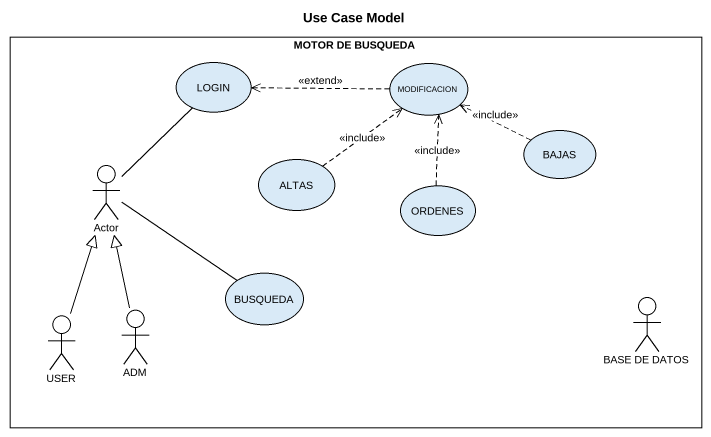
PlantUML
@startuml
title Use Case Model
rectangle "MOTOR DE BUSQUEDA" as MOTOR_DE_BUSQUEDA {
  usecase LOGIN
  usecase MODIFICACION
  usecase BAJAS
  actor "Actor" as Actor_
  usecase ALTAS
  usecase ORDENES
  usecase BUSQUEDA
  actor "BASE DE DATOS" as BASE_DE_DATOS
  actor USER
  actor ADM
}
MODIFICACION .left.> LOGIN : <<extend>>
BAJAS .left.> MODIFICACION : <<include>>
Actor_ -up- LOGIN
Actor_ -right- BUSQUEDA
ALTAS .up.> MODIFICACION : <<include>>
ORDENES .up.> MODIFICACION : <<include>>
USER -up-|> Actor_
ADM -up-|> Actor_
@enduml
